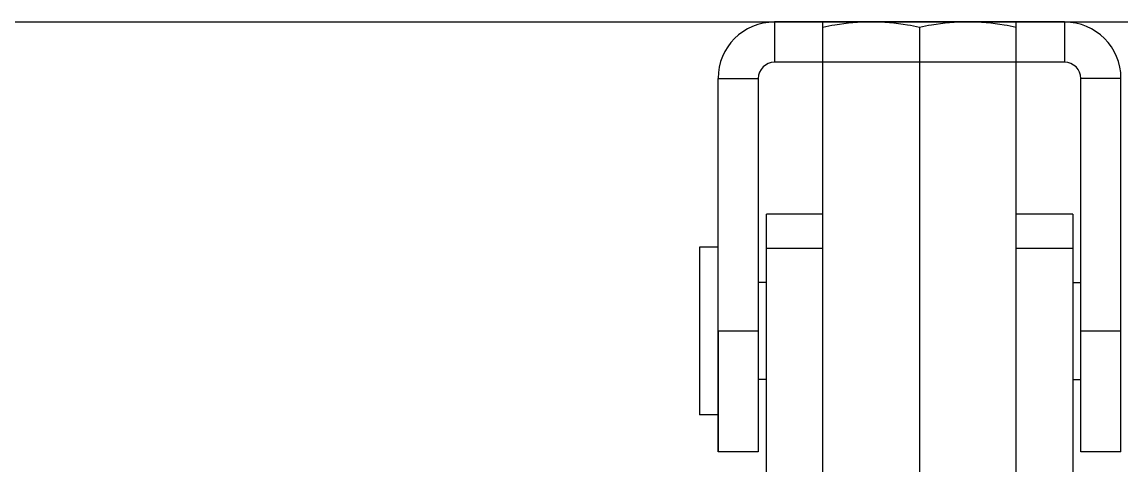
# Model space of a CAD drawing. Extents: x 1382187 to 1725648, y 860327 to 1571294.
# Drawn here: x 1534917 to 1536032, y 1238748 to 1239198 of the extents above; entities that cross this region are included whole.
import ezdxf

# ---------------------------------------------------------------- set-up
doc = ezdxf.new("R2010")
doc.units = 0
doc.header["$LTSCALE"] = 1000
doc.header["$MEASUREMENT"] = 0
doc.layers.add('bz', color=2, linetype='Continuous')

msp = doc.modelspace()

# ---------------------------------------------------------------- linework, layer by layer
for p, q in [((1535680.2, 1239198.1), (1535680.2, 1239157.2)), ((1535974.6, 1239198.1), (1535680.2, 1239198.1)), ((1535729.3, 1238571.4), (1535729.3, 1239198.1)), ((1535925.5, 1239198.1), (1535729.3, 1239198.1)), ((1535827.4, 1239192.5), (1535827.4, 1238576.9)), ((1535925.5, 1238571.4), (1535925.5, 1239198.1)), ((1535974.6, 1239198.1), (1535974.6, 1239157.2)), ((1535974.6, 1239157.2), (1535680.2, 1239157.2)), ((1535623, 1238761.7), (1535623, 1239140.8)), ((1535623, 1239140.8), (1535663.8, 1239140.8)), ((1535663.8, 1239140.8), (1535663.8, 1238980.3)), ((1535990.9, 1238761.7), (1535990.9, 1239140.8)), ((1536031.8, 1239140.8), (1535990.9, 1239140.8)), ((1536031.8, 1238761.7), (1536031.8, 1239140.8)), ((1535672, 1238963.9), (1535672, 1239003)), ((1535729.3, 1239003), (1535672, 1239003)), ((1535982.8, 1239003), (1535925.5, 1239003)), ((1535982.8, 1239003), (1535982.8, 1238687.8)), ((1535663.8, 1238980.3), (1535663.8, 1238898.5)), ((1535623, 1238969.4), (1535604.1, 1238969.4)), ((1535604.1, 1238969.4), (1535604.1, 1238799.4)), ((1535729.3, 1238968.3), (1535672, 1238968.3)), ((1535982.8, 1238968.3), (1535925.5, 1238968.3)), ((1535672, 1238918.7), (1535672, 1238963.9)), ((1535672, 1238933.5), (1535663.8, 1238933.5)), ((1535982.8, 1238933.5), (1535990.9, 1238933.5)), ((1535672, 1238718.6), (1535672, 1238918.7)), ((1535729.3, 1238919.3), (1535729.2, 1238919.3)), ((1535663.8, 1238898.5), (1535663.8, 1238761.7)), ((1535623, 1238884.4), (1535623, 1238761.7)), ((1535663.8, 1238884.4), (1535623, 1238884.4)), ((1536031.8, 1238884.4), (1535990.9, 1238884.4)), ((1535672, 1238835.3), (1535663.8, 1238835.3)), ((1535982.8, 1238835.3), (1535990.9, 1238835.3)), ((1535623, 1238799.4), (1535604.1, 1238799.4)), ((1535663.8, 1238761.7), (1535623, 1238761.7)), ((1536031.8, 1238761.7), (1535990.9, 1238761.7))]:
    msp.add_line(p, q)
for centre, radius, start, end in [((1535680.2, 1239140.8), 57.2, 90, 180), ((1535974.6, 1239140.8), 57.2, 0, 90), ((1535680.2, 1239140.8), 16.4, 90, 180), ((1535974.6, 1239140.8), 16.4, 0, 90)]:
    msp.add_arc(centre, radius, start, end)
for points, knots in [([(1535778.3, 1239198.1), (1535766, 1239198.1), (1535749.5, 1239196.5), (1535733.3, 1239193.4), (1535729.3, 1239192.5)], [0, 0, 0, 0, 0.749211, 1, 1, 1, 1]), ([(1535827.4, 1239192.5), (1535823.3, 1239193.4), (1535807.2, 1239196.5), (1535790.7, 1239198.1), (1535778.3, 1239198.1)], [0, 0, 0, 0, 0.250789, 1, 1, 1, 1]), ([(1535876.5, 1239198.1), (1535864.1, 1239198.1), (1535847.6, 1239196.5), (1535831.4, 1239193.4), (1535827.4, 1239192.5)], [0, 0, 0, 0, 0.749211, 1, 1, 1, 1]), ([(1535925.5, 1239192.5), (1535921.5, 1239193.4), (1535905.3, 1239196.5), (1535888.8, 1239198.1), (1535876.5, 1239198.1)], [0, 0, 0, 0, 0.250789, 1, 1, 1, 1])]:
    msp.add_open_spline(points, degree=3, knots=knots)
at = {"layer": 'bz'}
msp.add_line((1523992.6, 1239198.1), (1542064.6, 1239198.1), dxfattribs=at)

doc.saveas('drawing.dxf')
